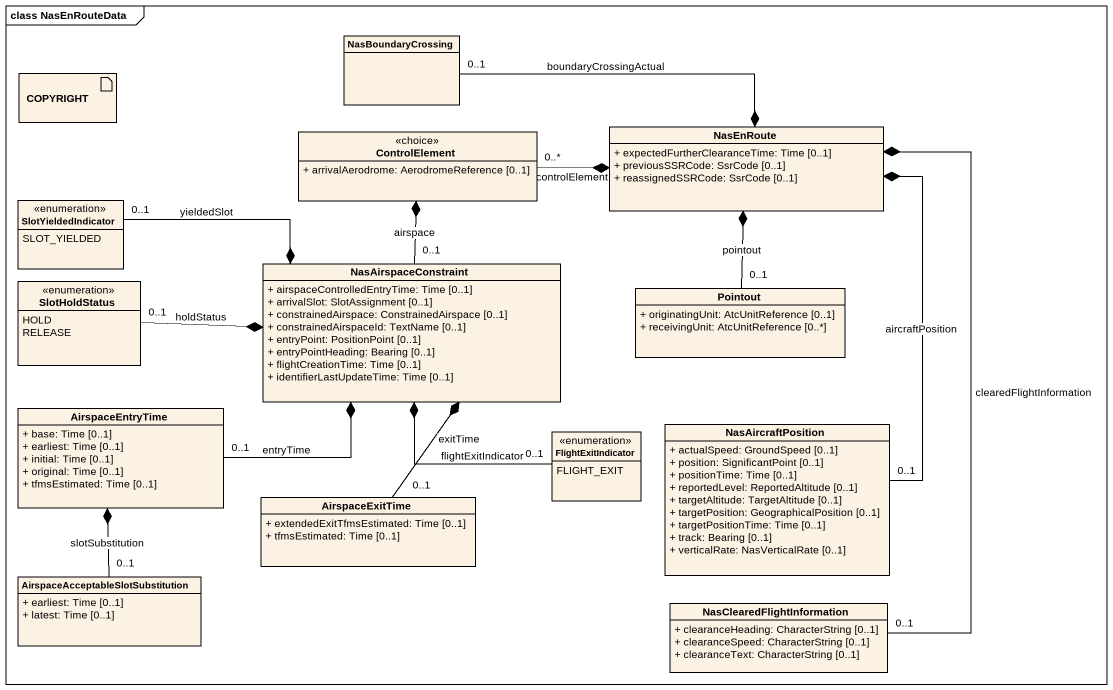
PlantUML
@startuml
mainframe class NasEnRouteData
allowmixing
hide circle
hide empty members
skinparam classAttributeIconSize 0
class NasBoundaryCrossing #FCF2E3
artifact COPYRIGHT #FCF2E3
class ControlElement <<choice>> #FCF2E3 {
  + arrivalAerodrome: AerodromeReference [0..1]
}
class NasEnRoute #FCF2E3 {
  + expectedFurtherClearanceTime: Time [0..1]
  + previousSSRCode: SsrCode [0..1]
  + reassignedSSRCode: SsrCode [0..1]
}
enum SlotYieldedIndicator #FCF2E3 {
  SLOT_YIELDED
}
class NasAirspaceConstraint #FCF2E3 {
  + airspaceControlledEntryTime: Time [0..1]
  + arrivalSlot: SlotAssignment [0..1]
  + constrainedAirspace: ConstrainedAirspace [0..1]
  + constrainedAirspaceId: TextName [0..1]
  + entryPoint: PositionPoint [0..1]
  + entryPointHeading: Bearing [0..1]
  + flightCreationTime: Time [0..1]
  + identifierLastUpdateTime: Time [0..1]
}
enum SlotHoldStatus #FCF2E3 {
  HOLD
  RELEASE
}
class Pointout #FCF2E3 {
  + originatingUnit: AtcUnitReference [0..1]
  + receivingUnit: AtcUnitReference [0..*]
}
class AirspaceEntryTime #FCF2E3 {
  + base: Time [0..1]
  + earliest: Time [0..1]
  + initial: Time [0..1]
  + original: Time [0..1]
  + tfmsEstimated: Time [0..1]
}
enum FlightExitIndicator #FCF2E3 {
  FLIGHT_EXIT
}
class NasAircraftPosition #FCF2E3 {
  + actualSpeed: GroundSpeed [0..1]
  + position: SignificantPoint [0..1]
  + positionTime: Time [0..1]
  + reportedLevel: ReportedAltitude [0..1]
  + targetAltitude: TargetAltitude [0..1]
  + targetPosition: GeographicalPosition [0..1]
  + targetPositionTime: Time [0..1]
  + track: Bearing [0..1]
  + verticalRate: NasVerticalRate [0..1]
}
class AirspaceExitTime #FCF2E3 {
  + extendedExitTfmsEstimated: Time [0..1]
  + tfmsEstimated: Time [0..1]
}
class "AirspaceAcceptableSlotSubstitution" as AirspaceAcceptableSlotSubsti #FCF2E3 {
  + earliest: Time [0..1]
  + latest: Time [0..1]
}
class NasClearedFlightInformation #FCF2E3 {
  + clearanceHeading: CharacterString [0..1]
  + clearanceSpeed: CharacterString [0..1]
  + clearanceText: CharacterString [0..1]
}
ControlElement *-- "0..1" NasAirspaceConstraint : airspace
NasEnRoute *-left- "0..1" NasBoundaryCrossing : boundaryCrossingActual
NasEnRoute *-left- "0..*" ControlElement : controlElement
NasEnRoute *-- "0..1" Pointout : pointout
NasEnRoute *-- "0..1" NasAircraftPosition : aircraftPosition
NasEnRoute *-- "0..1" NasClearedFlightInformation : clearedFlightInformation
NasAirspaceConstraint *-left- "0..1" SlotYieldedIndicator : yieldedSlot
NasAirspaceConstraint *-left- "0..1" SlotHoldStatus : holdStatus
NasAirspaceConstraint *-left- "0..1" AirspaceEntryTime : entryTime
NasAirspaceConstraint *-- "0..1" FlightExitIndicator : flightExitIndicator
NasAirspaceConstraint *-- "0..1" AirspaceExitTime : exitTime
AirspaceEntryTime *-- "0..1" AirspaceAcceptableSlotSubsti : slotSubstitution
@enduml
